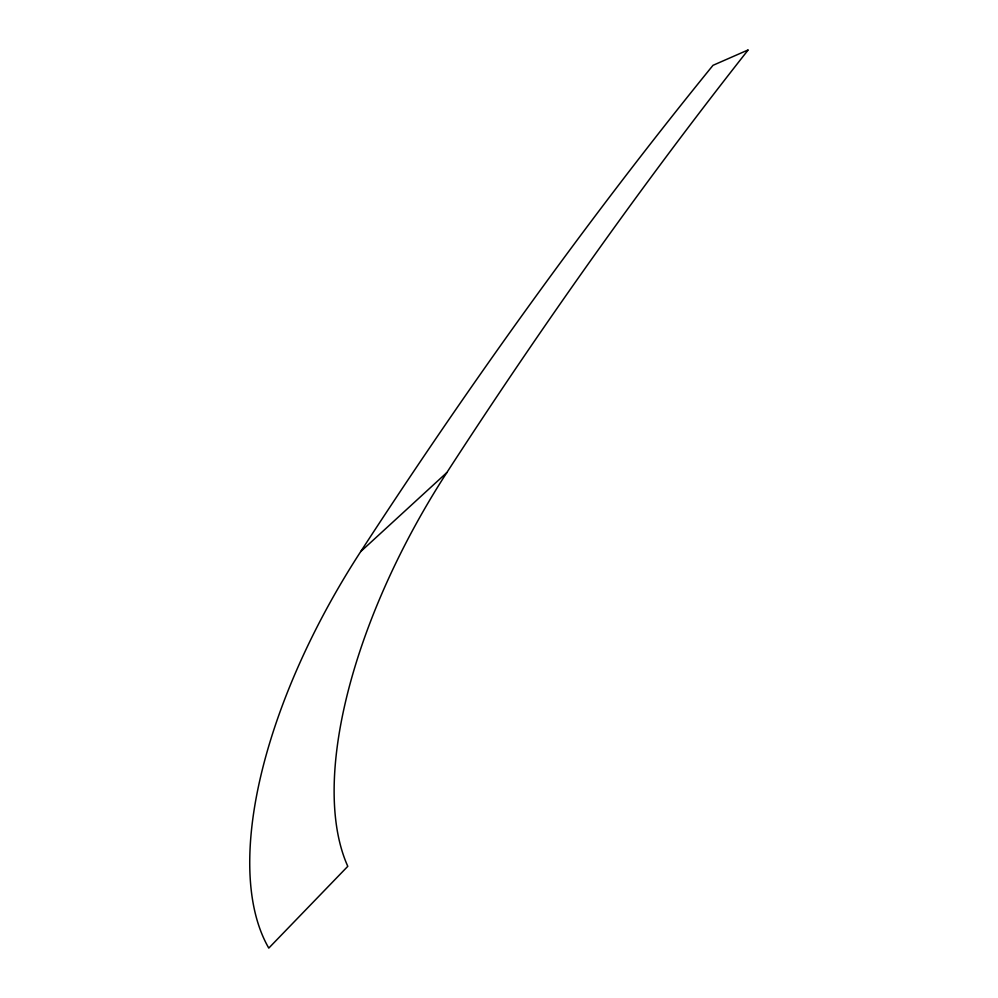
<?xml version="1.0" encoding="UTF-8"?>
<svg xmlns="http://www.w3.org/2000/svg" width="998" height="998" viewBox="0 0 998 998"><rect width="100%" height="100%" fill="white"/><g stroke="black" fill="none" stroke-linecap="round" stroke-linejoin="round"><path stroke-width="1.5" d="M360.702 551.595L446.817 472.603A1576.279 393.699 -58.6 0 1 748.213 49.9L713.009 65.319A1613.803 409.267 -58.1 0 0 360.702 551.595A387.561 176.896 -57.4 0 0 268.786 948.1L347.791 866.326A375.66 167.577 -59.1 0 1 446.817 472.603"/></g></svg>
